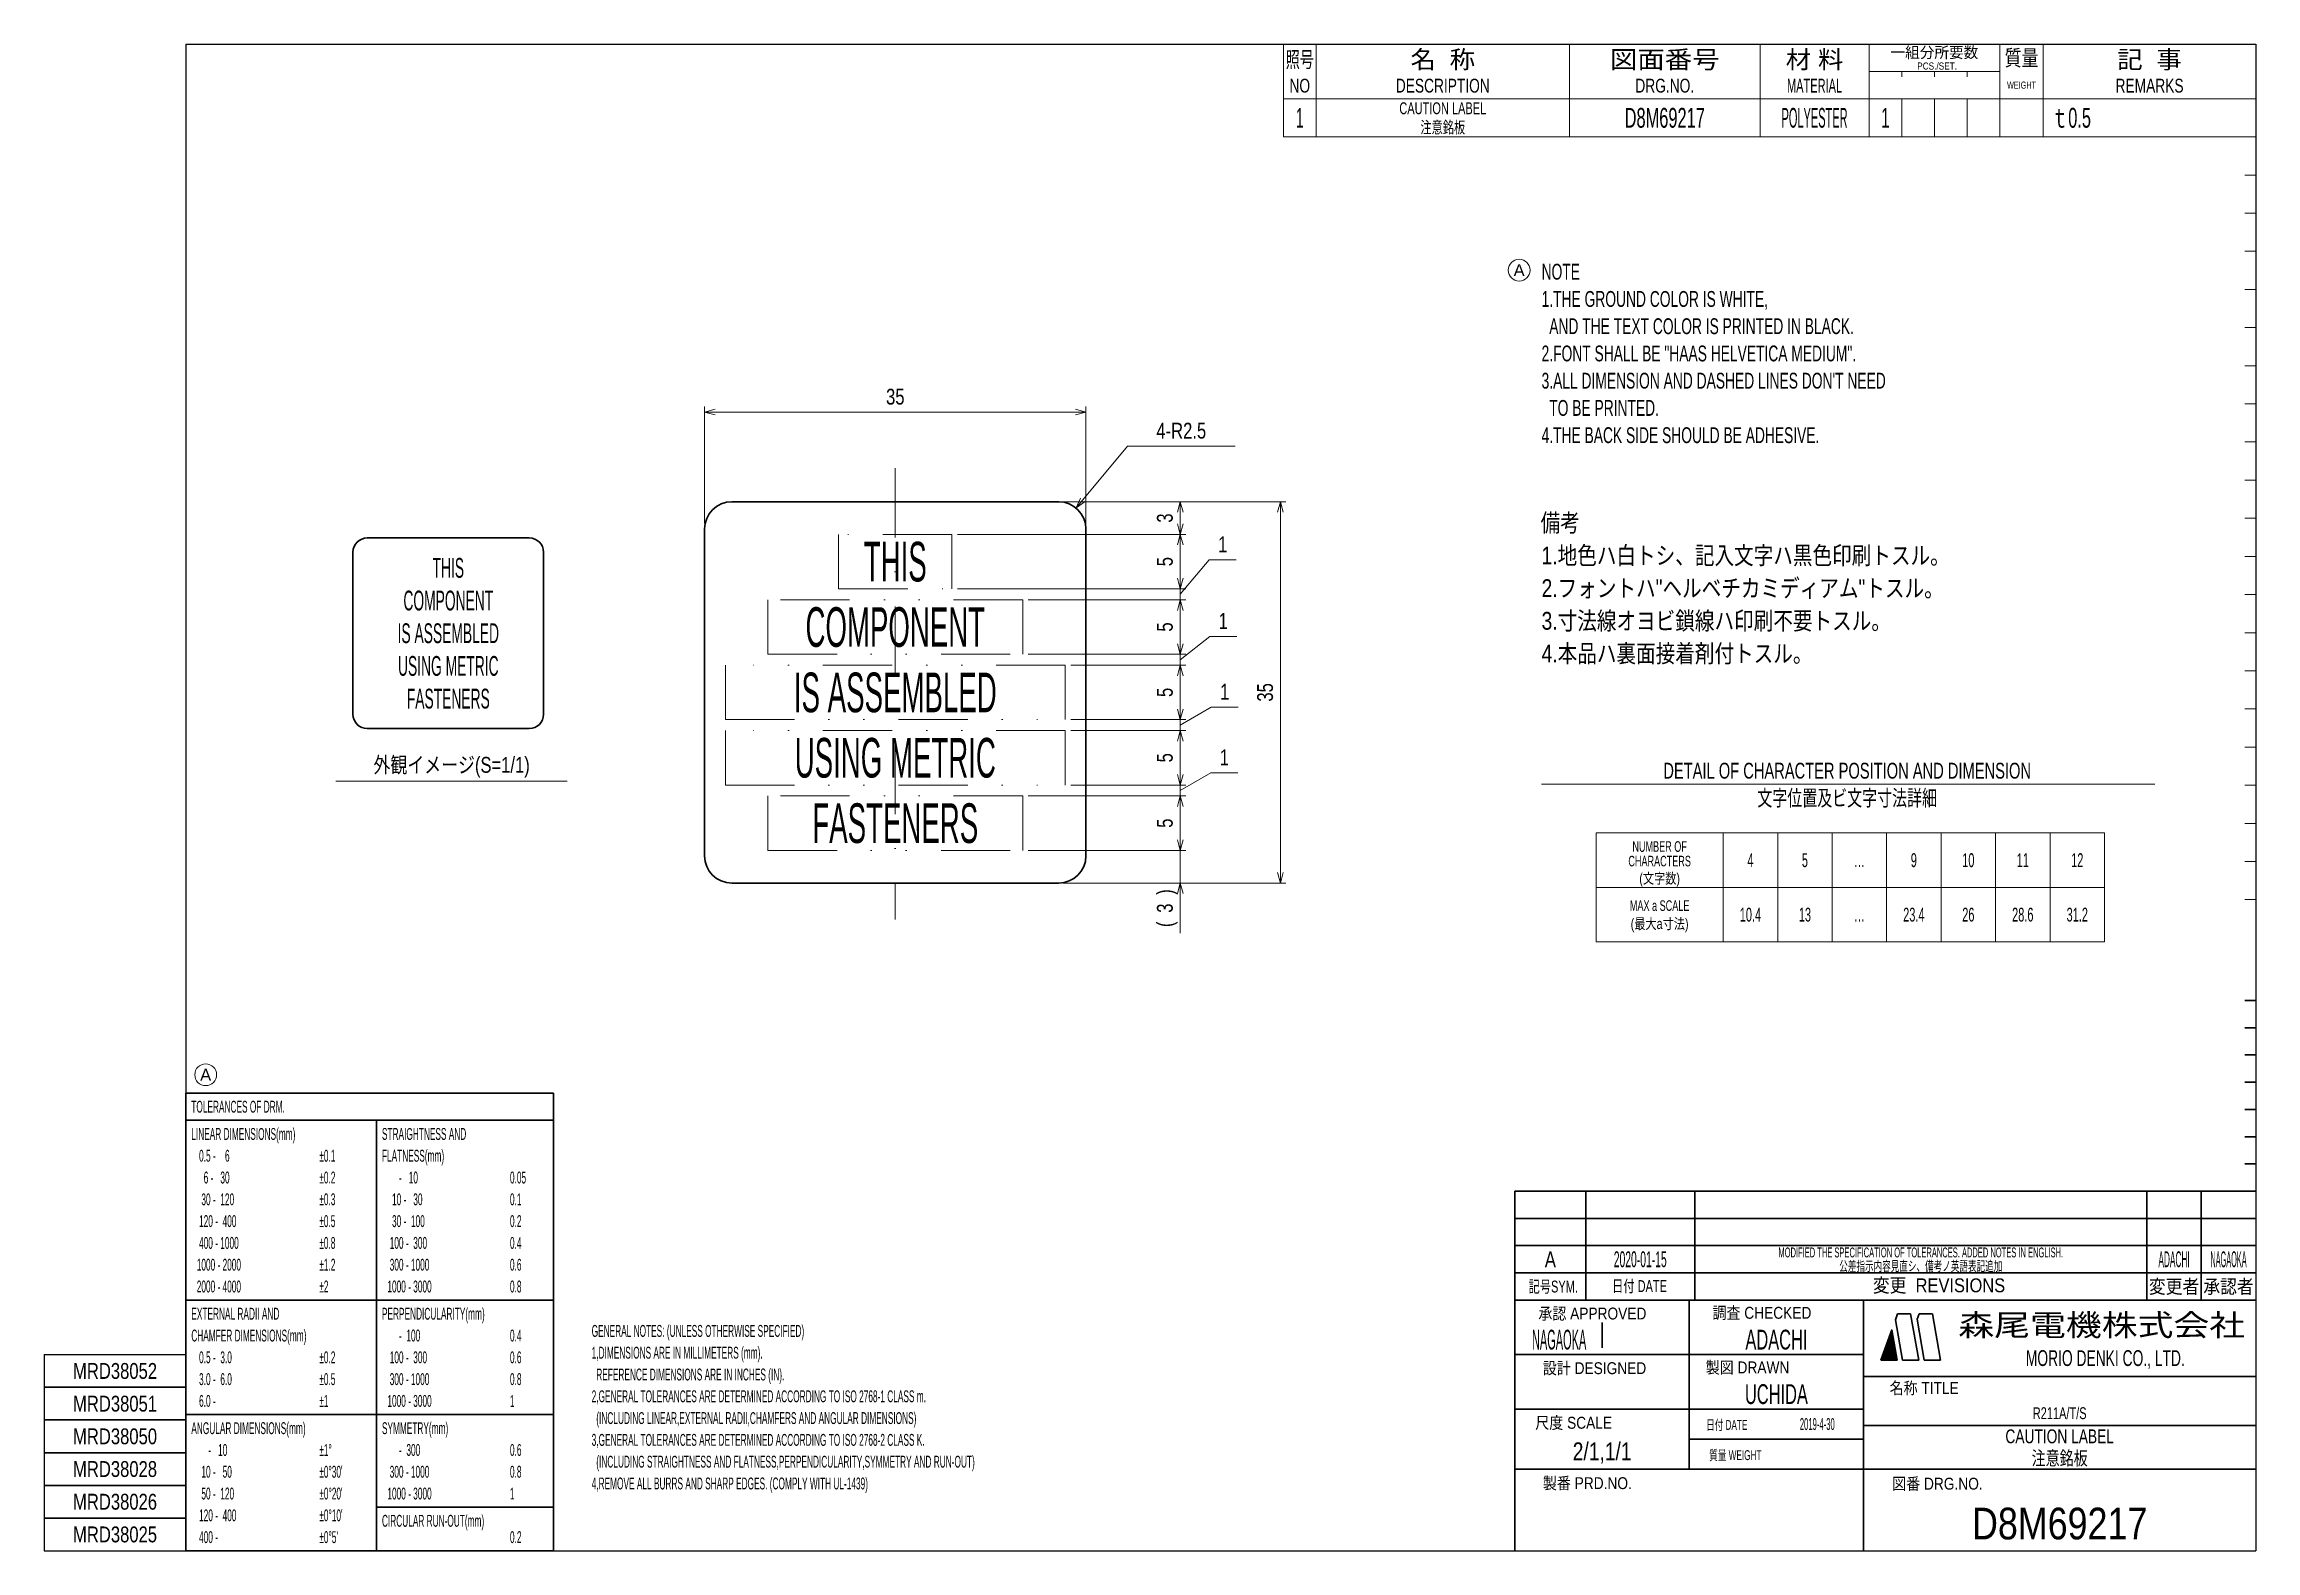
# Model space of a CAD drawing. Header units: millimetres. Extents: x 7 to 413, y 10 to 287.
import ezdxf
from ezdxf.enums import TextEntityAlignment as Align

# ---------------------------------------------------------------- set-up
doc = ezdxf.new("R2010")
doc.units = ezdxf.units.MM
doc.linetypes.add('DASHDOT', pattern=[25.3, 12.7, -6.3, 0, -6.3])
doc.linetypes.add('DIVIDE', pattern=[31.6, 12.7, -6.3, 0, -6.3, 0, -6.3])
for name, color, linetype in [('GR01_02', 7, 'Continuous'), ('GR01_03', 7, 'Continuous'), ('図面枠D8M', 7, 'Continuous'), ('表題、部品表', 7, 'Continuous'), ('表題、部品表_01', 7, 'Continuous'), ('表題、部品表_02', 7, 'Continuous'), ('表題、部品表_03', 7, 'Continuous'), ('表題、部品表_訂正', 7, 'Continuous')]:
    doc.layers.add(name, color=color, linetype=linetype)
doc.styles.add('HG丸ｺﾞｼｯｸM-PRO', font='')
doc.styles.get('HG丸ｺﾞｼｯｸM-PRO').set_extended_font_data('HG丸ｺﾞｼｯｸM-PRO')

# ---------------------------------------------------------------- blocks, each defined once
blk = doc.blocks.new('BLKF024')
at = {"layer": '図面枠D8M', "color": 4, "linetype": 'Continuous', "lineweight": 13}
for p, q in [((344.778471, 46.998727), (346.524087, 48.744343)), ((344.8594, 47.221078), (346.502888, 48.864566)), ((344.940329, 47.443428), (346.48169, 48.984789)), ((345.021258, 47.665778), (346.460491, 49.105012)), ((345.102186, 47.888128), (346.439293, 49.225235)), ((345.183115, 48.110479), (346.418094, 49.345457)), ((345.264044, 48.332829), (346.396896, 49.46568)), ((345.344973, 48.555179), (346.375697, 49.585903)), ((345.425902, 48.777529), (346.354499, 49.706126)), ((345.506831, 48.999879), (346.3333, 49.826349)), ((345.58776, 49.22223), (346.312102, 49.946572)), ((345.668689, 49.44458), (346.290903, 50.066794)), ((345.749617, 49.66693), (346.269705, 50.187017)), ((345.830546, 49.88928), (346.248506, 50.30724)), ((345.911475, 50.111631), (346.227307, 50.427463)), ((345.992404, 50.333981), (346.206109, 50.547686)), ((346.073333, 50.556331), (346.18491, 50.667909)), ((346.154262, 50.778681), (346.163712, 50.788131)), ((344.157871, 45.246757), (346.693675, 47.782561)), ((344.211969, 45.442276), (346.672477, 47.902784)), ((344.292898, 45.664626), (346.651278, 48.023006)), ((344.299292, 45.246757), (346.714874, 47.662338)), ((344.373827, 45.886976), (346.63008, 48.143229)), ((344.440714, 45.246757), (346.736072, 47.542115)), ((344.454756, 46.109327), (346.608881, 48.263452)), ((344.535684, 46.331677), (346.587682, 48.383675)), ((344.582135, 45.246757), (346.757271, 47.421892)), ((344.616613, 46.554027), (346.566484, 48.503898)), ((344.697542, 46.776377), (346.545285, 48.624121)), ((344.723556, 45.246757), (346.778469, 47.301669)), ((344.864978, 45.246757), (346.799668, 47.181447)), ((345.006399, 45.246757), (346.820866, 47.061224)), ((345.147821, 45.246757), (346.842065, 46.941001)), ((345.289242, 45.246757), (346.863263, 46.820778)), ((345.430663, 45.246757), (346.884462, 46.700555)), ((345.572085, 45.246757), (346.90566, 46.580332)), ((345.713506, 45.246757), (346.926859, 46.46011)), ((345.854927, 45.246757), (346.948057, 46.339887)), ((345.996349, 45.246757), (346.969256, 46.219664)), ((346.13777, 45.246757), (346.990455, 46.099441)), ((346.279191, 45.246757), (347.011653, 45.979218)), ((346.420613, 45.246757), (347.032852, 45.858995)), ((346.562034, 45.246757), (347.05405, 45.738773)), ((346.703455, 45.246757), (347.075249, 45.61855)), ((346.844877, 45.246757), (347.096447, 45.498327)), ((346.986298, 45.246757), (347.117646, 45.378104)), ((347.12772, 45.246757), (347.138844, 45.257881))]:
    blk.add_line(p, q, dxfattribs=at)
blk = doc.blocks.new('BLKF023')
at = {"layer": '図面枠D8M', "color": 2, "linetype": 'Continuous', "lineweight": 25}
for p, q in [((33, 286.75), (413, 286.75)), ((33, 286.75), (33, 10.25)), ((413, 286.75), (413, 10.25)), ((7, 46.25), (7, 10.25)), ((7, 46.25), (33, 46.25)), ((7, 10.25), (413, 10.25))]:
    blk.add_line(p, q, dxfattribs=at)
at = {"layer": '図面枠D8M', "color": 4, "linetype": 'Continuous', "lineweight": 13}
for p, q in [((413, 269.75), (411, 269.75)), ((413, 262.75), (411, 262.75)), ((413, 255.75), (411, 255.75)), ((413, 248.75), (411, 248.75)), ((413, 241.75), (411, 241.75)), ((413, 234.75), (411, 234.75)), ((413, 227.75), (411, 227.75)), ((413, 220.75), (411, 220.75)), ((413, 213.75), (411, 213.75)), ((413, 206.75), (411, 206.75)), ((413, 199.75), (411, 199.75)), ((413, 192.75), (411, 192.75)), ((413, 185.75), (411, 185.75)), ((413, 178.75), (411, 178.75)), ((413, 171.75), (411, 171.75)), ((413, 164.75), (411, 164.75)), ((413, 157.75), (411, 157.75)), ((413, 150.75), (411, 150.75)), ((413, 143.75), (411, 143.75)), ((413, 136.75), (411, 136.75)), ((411, 129.75), (413, 129.75))]:
    blk.add_line(p, q, dxfattribs=at)
at = {"layer": '図面枠D8M', "color": 3, "linetype": 'Continuous', "lineweight": 35}
for p, q in [((413, 111.25), (411, 111.25)), ((413, 106.25), (411, 106.25)), ((413, 101.25), (411, 101.25)), ((413, 96.25), (411, 96.25)), ((413, 91.25), (411, 91.25)), ((413, 86.25), (411, 86.25)), ((413, 81.25), (411, 81.25)), ((277, 76.25), (413, 76.25)), ((277, 76.25), (277, 10.25)), ((290, 76.25), (290, 56.25)), ((310, 76.25), (310, 56.25)), ((393, 76.25), (393, 56.25)), ((403, 76.25), (403, 56.25)), ((277, 71.25), (413, 71.25)), ((277, 66.25), (413, 66.25)), ((277, 61.25), (413, 61.25)), ((277, 56.25), (413, 56.25)), ((309, 56.25), (309, 25.25)), ((341, 56.25), (341, 10.25)), ((346.84, 52.65), (347.23, 53.75)), ((347.23, 53.75), (349.64, 53.75)), ((351.14, 45.25), (349.64, 53.75)), ((351.18, 53.75), (350.82, 52.76)), ((351.18, 53.75), (353.64, 53.75)), ((355.14, 45.25), (353.64, 53.75)), ((293, 52.17), (293, 47.48)), ((344.14, 45.25), (346.16, 50.8)), ((347.14, 45.25), (346.16, 50.8)), ((348.14, 45.25), (346.84, 52.65)), ((352.14, 45.25), (350.82, 52.76)), ((277, 46.25), (341, 46.25)), ((344.14, 45.25), (347.14, 45.25)), ((348.14, 45.25), (351.14, 45.25)), ((352.14, 45.25), (355.14, 45.25)), ((341, 42.25), (413, 42.25)), ((7, 40.25), (33, 40.25)), ((7, 34.25), (33, 34.25)), ((277, 36.25), (341, 36.25)), ((341, 33.25), (413, 33.25)), ((309, 30.75), (341, 30.75)), ((7, 28.25), (33, 28.25)), ((277, 25.25), (413, 25.25)), ((7, 22.25), (33, 22.25)), ((33, 16.25), (7, 16.25))]:
    blk.add_line(p, q, dxfattribs=at)
at = {"layer": '図面枠D8M', "color": 4, "linetype": 'Continuous', "lineweight": 13}
blk.add_blockref('BLKF024', (0, 0), dxfattribs=at)
at = {"layer": '図面枠D8M', "color": 4, "linetype": 'Continuous', "lineweight": 13, "style": 'HG丸ｺﾞｼｯｸM-PRO'}
for s, height, width, p in [('記号SYM.', 2.182, 0.69227, (284.03, 58.74)), ('日付 DATE', 2.182, 0.692507, (299.87, 58.83)), ('変更  REVISIONS', 2.5455, 0.887352, (354.85, 58.97)), ('変更者', 2.545, 0.887717, (398, 58.75)), ('承認者', 2.545, 0.887717, (408, 58.75)), ('承認 APPROVED', 2.1818, 0.863151, (291.21, 53.79)), ('調査 CHECKED', 2.182, 0.863174, (322.34, 53.92)), ('設計 DESIGNED', 2.1818, 0.862613, (291.61, 43.76)), ('製図 DRAWN', 2.182, 0.863099, (319.7, 43.9)), ('名称 TITLE', 2.182, 0.862489, (352.13, 40.11)), ('尺度 SCALE', 2.182, 0.862581, (287.78, 33.74)), ('日付 DATE', 1.818, 0.618255, (315.88, 33.34)), ('質量 WEIGHT', 1.818, 0.618812, (317.46, 27.8)), ('製番 PRD.NO.', 2.182, 0.863299, (290.29, 22.66)), ('図番 DRG.NO.', 2.182, 0.863083, (354.56, 22.56))]:
    blk.add_text(s, height=height, dxfattribs=dict(at, width=width)).set_placement(p, align=Align.MIDDLE_CENTER)
at = {"layer": '図面枠D8M', "color": 2, "linetype": 'Continuous', "lineweight": 25, "style": 'HG丸ｺﾞｼｯｸM-PRO', "width": 1.206081}
blk.add_text('森尾電機株式会社', height=4, dxfattribs=at).set_placement((384.72, 51.68), align=Align.MIDDLE_CENTER)
at = {"layer": '図面枠D8M', "color": 3, "linetype": 'Continuous', "lineweight": 35, "style": 'HG丸ｺﾞｼｯｸM-PRO', "width": 0.652197}
blk.add_text('MORIO DENKI CO., LTD.', height=2.9091, dxfattribs=at).set_placement((385.38, 45.61), align=Align.MIDDLE_CENTER)
blk = doc.blocks.new('BLKF025')
at = {"layer": '図面枠D8M', "color": 3, "linetype": 'Continuous', "lineweight": 35, "style": 'HG丸ｺﾞｼｯｸM-PRO'}
for s, height, width, p in [('A', 2.91, 0.782973, (283.5, 63.75)), ('2020-01-15', 2.909, 0.488281, (300, 63.75)), ('MODIFIED THE SPECIFICATION OF TOLERANCES. ADDED NOTES IN ENGLISH.', 1.8182, 0.497789, (351.5, 65)), ('ADACHI', 2.909, 0.39045, (398, 63.75)), ('NAGAOKA', 2.909, 0.334453, (408, 63.75)), ('NAGAOKA', 3.636, 0.414524, (285.11, 49)), ('ADACHI', 3.636, 0.619335, (325, 49)), ('UCHIDA', 3.636, 0.61989, (325, 39)), ('R211A/T/S', 2.182, 0.692242, (377, 35.5)), ('2019-4-30', 2.182, 0.482367, (332.5, 33.5)), ('CAUTION LABEL', 2.5455, 0.741899, (377, 31.25)), ('2/1,1/1', 3.273, 0.806298, (293, 28.5)), ('D8M69217', 5.818, 0.845432, (377, 15.25))]:
    blk.add_text(s, height=height, dxfattribs=dict(at, width=width)).set_placement(p, align=Align.MIDDLE_CENTER)
blk = doc.blocks.new('BLKF026')
at = {"layer": 'GR01_03', "color": 3, "linetype": 'Continuous', "lineweight": 35}
for p, q in [((133.24, 202.79), (193.24, 202.79)), ((128.24, 137.79), (128.24, 197.79)), ((198.24, 197.79), (198.24, 137.79)), ((193.24, 132.79), (133.24, 132.79))]:
    blk.add_line(p, q, dxfattribs=at)
for centre, start, end in [((133.24, 197.79), 90, 180), ((193.24, 197.79), 0, 90), ((133.24, 137.79), 180, 270), ((193.24, 137.79), 270, 0)]:
    blk.add_arc(centre, 5, start, end, dxfattribs=at)
at = {"layer": 'GR01_03', "color": 3, "linetype": 'Continuous', "lineweight": 35, "style": 'HG丸ｺﾞｼｯｸM-PRO'}
for s, height, width, p in [('THIS', 7.273, 0.521224, (163.24, 191.79)), ('COMPONENT', 7.273, 0.52146, (163.24, 179.79)), ('IS ASSEMBLED', 7.2727, 0.522042, (163.24, 167.79)), ('USING METRIC', 7.2727, 0.52176, (163.24, 155.79)), ('FASTENERS', 7.273, 0.52182, (163.24, 143.79))]:
    blk.add_text(s, height=height, dxfattribs=dict(at, width=width)).set_placement(p, align=Align.MIDDLE_CENTER)
blk = doc.blocks.new('BLKF027')
at = {"layer": 'GR01_02', "color": 4, "linetype": 'DIVIDE', "lineweight": 13}
for p, q in [((173.64, 196.79), (152.84, 196.79)), ((152.84, 196.79), (152.84, 186.79)), ((173.64, 186.79), (173.64, 196.79)), ((152.84, 186.79), (173.64, 186.79))]:
    blk.add_line(p, q, dxfattribs=at)
blk = doc.blocks.new('BLKF028')
at = {"layer": 'GR01_02', "color": 4, "linetype": 'DIVIDE', "lineweight": 13}
for p, q in [((186.64, 184.79), (139.84, 184.79)), ((139.84, 184.79), (139.84, 174.79)), ((186.64, 174.79), (186.64, 184.79)), ((139.84, 174.79), (186.64, 174.79))]:
    blk.add_line(p, q, dxfattribs=at)
blk = doc.blocks.new('BLKF029')
at = {"layer": 'GR01_02', "color": 4, "linetype": 'DIVIDE', "lineweight": 13}
for p, q in [((194.44, 172.79), (132.04, 172.79)), ((132.04, 172.79), (132.04, 162.79)), ((194.44, 162.79), (194.44, 172.79)), ((132.04, 162.79), (194.44, 162.79))]:
    blk.add_line(p, q, dxfattribs=at)
blk = doc.blocks.new('BLKF030')
at = {"layer": 'GR01_02', "color": 4, "linetype": 'DIVIDE', "lineweight": 13}
for p, q in [((194.44, 160.79), (132.04, 160.79)), ((132.04, 160.79), (132.04, 150.79)), ((194.44, 150.79), (194.44, 160.79)), ((132.04, 150.79), (194.44, 150.79))]:
    blk.add_line(p, q, dxfattribs=at)
blk = doc.blocks.new('BLKF031')
at = {"layer": 'GR01_02', "color": 4, "linetype": 'DIVIDE', "lineweight": 13}
for p, q in [((186.64, 148.79), (139.84, 148.79)), ((139.84, 148.79), (139.84, 138.79)), ((186.64, 138.79), (186.64, 148.79)), ((139.84, 138.79), (186.64, 138.79))]:
    blk.add_line(p, q, dxfattribs=at)
blk = doc.blocks.new('FXTIP_ARROW_S')
at = {"color": 0, "linetype": 'Continuous', "lineweight": -2}
for q in [(-1, 0), (-0.97, 0.26), (-0.97, -0.26)]:
    blk.add_line((0, 0), q, dxfattribs=at)
blk = doc.blocks.new('FXTIP_ARROW_E')
at = {"color": 0, "linetype": 'Continuous', "lineweight": -2}
for q in [(-1, 0), (-0.97, 0.26), (-0.97, -0.26)]:
    blk.add_line((0, 0), q, dxfattribs=at)
blk = doc.blocks.new('BLKF032')
at = {"layer": '表題、部品表', "color": 4, "linetype": 'Continuous', "lineweight": 13}
for p, q in [((291.9, 142), (385.23, 142)), ((291.9, 142), (291.9, 122)), ((315.23, 142), (315.23, 122)), ((325.23, 142), (325.23, 122)), ((335.23, 142), (335.23, 122)), ((345.23, 142), (345.23, 122)), ((355.23, 142), (355.23, 122)), ((365.23, 142), (365.23, 122)), ((375.23, 142), (375.23, 122)), ((385.23, 142), (385.23, 122)), ((291.9, 132), (385.23, 132)), ((291.9, 122), (385.23, 122))]:
    blk.add_line(p, q, dxfattribs=at)
at = {"layer": '表題、部品表', "color": 3, "linetype": 'Continuous', "lineweight": 35, "style": 'HG丸ｺﾞｼｯｸM-PRO'}
for s, height, width, p in [('NUMBER OF', 1.939, 0.642891, (303.56, 139.5)), ('CHARACTERS', 1.939, 0.64312, (303.56, 136.83)), ('(文字数)', 1.939, 0.773087, (303.56, 133.66)), ('MAX a SCALE', 1.9394, 0.643107, (303.56, 128.66)), ('(最大a寸法)', 1.939, 0.772847, (303.56, 125.33))]:
    blk.add_text(s, height=height, rotation=360, dxfattribs=dict(at, width=width)).set_placement(p, align=Align.MIDDLE_CENTER)
blk = doc.blocks.new('BLKF034')
at = {"layer": '表題、部品表', "color": 4, "linetype": 'Continuous', "lineweight": 13}
for p, q in [((234.5, 286.75), (234.5, 276.75)), ((234.5, 286.75), (413, 286.75)), ((240.5, 286.75), (240.5, 276.75)), ((287, 286.75), (287, 276.75)), ((322, 286.75), (322, 276.75)), ((342, 286.75), (342, 276.75)), ((366, 286.75), (366, 276.75)), ((374, 286.75), (374, 276.75)), ((413, 286.75), (413, 276.75)), ((342, 281.75), (366, 281.75)), ((348, 280.75), (348, 281.75)), ((354, 281.75), (354, 280.75)), ((360, 281.75), (360, 280.75)), ((234.5, 276.75), (413, 276.75))]:
    blk.add_line(p, q, dxfattribs=at)
at = {"layer": '表題、部品表', "color": 3, "linetype": 'Continuous', "lineweight": 35, "style": 'HG丸ｺﾞｼｯｸM-PRO'}
for s, height, width, p in [('照号', 2.909, 0.651535, (237.5, 283.95)), ('名  称', 3.273, 1.042426, (263.75, 283.95)), ('図面番号', 3.273, 1.127518, (304.5, 283.95)), ('材 料', 3.273, 1.042439, (332, 283.95)), ('一組分所要数', 2.036, 0.966638, (354, 285.25)), ('質量', 2.909, 0.781842, (370, 284.25)), ('記  事', 3.273, 1.042426, (393.5, 283.95)), ('NO', 2.545, 0.740841, (237.5, 279.15)), ('DESCRIPTION', 2.5455, 0.741365, (263.75, 279.15)), ('DRG.NO.', 2.545, 0.741189, (304.5, 279.15)), ('MATERIAL', 2.545, 0.594756, (332, 279.15)), ('PCS./SET.', 1.309, 0.862935, (354.5, 282.75)), ('REMARKS', 2.545, 0.742803, (393.5, 279.15)), ('WEIGHT', 1.309, 0.635507, (370, 279.25))]:
    blk.add_text(s, height=height, dxfattribs=dict(at, width=width)).set_placement(p, align=Align.MIDDLE_CENTER)
blk = doc.blocks.new('BLKF033')
at = {"layer": '表題、部品表', "color": 3, "linetype": 'Continuous', "lineweight": 13}
blk.add_blockref('BLKF034', (0, 0), dxfattribs=at)
blk = doc.blocks.new('BLKF035')
at = {"layer": '表題、部品表_02', "color": 4, "linetype": 'Continuous', "lineweight": 13}
for p, q in [((234.5, 276.75), (234.5, 269.75)), ((234.5, 276.75), (413, 276.75)), ((240.5, 276.75), (240.5, 269.75)), ((287, 276.75), (287, 269.75)), ((322, 276.75), (322, 269.75)), ((342, 276.75), (342, 269.75)), ((348, 276.75), (348, 269.75)), ((354, 276.75), (354, 269.75)), ((360, 269.75), (360, 276.75)), ((366, 276.75), (366, 269.75)), ((374, 276.75), (374, 269.75)), ((413, 276.75), (413, 269.75)), ((234.5, 269.75), (413, 269.75))]:
    blk.add_line(p, q, dxfattribs=at)
blk = doc.blocks.new('BLKF037')
at = {"layer": '表題、部品表', "color": 3, "linetype": 'Continuous', "lineweight": 35}
for p, q in [((66.3, 196.15), (96.05, 196.15)), ((63.68, 163.77), (63.68, 193.52)), ((98.68, 193.52), (98.68, 163.77)), ((96.05, 161.15), (66.3, 161.15))]:
    blk.add_line(p, q, dxfattribs=at)
for centre, start, end in [((66.3, 193.52), 90, 180), ((96.05, 193.52), 360, 90), ((66.3, 163.77), 180, 270), ((96.05, 163.77), 270, 0)]:
    blk.add_arc(centre, 2.62, start, end, dxfattribs=at)
at = {"layer": '表題、部品表', "color": 3, "linetype": 'Continuous', "lineweight": 35, "style": 'HG丸ｺﾞｼｯｸM-PRO'}
for s, height, width, p in [('THIS', 3.636, 0.521224, (81.18, 190.65)), ('COMPONENT', 3.636, 0.52146, (81.18, 184.65)), ('IS ASSEMBLED', 3.6364, 0.522042, (81.18, 178.65)), ('USING METRIC', 3.6364, 0.52176, (81.18, 172.65)), ('FASTENERS', 3.636, 0.52182, (81.18, 166.65))]:
    blk.add_text(s, height=height, dxfattribs=dict(at, width=width)).set_placement(p, align=Align.MIDDLE_CENTER)
blk = doc.blocks.new('BLKF038')
at = {"layer": '図面枠D8M', "color": 3, "linetype": 'Continuous', "lineweight": 35}
for p, q in [((33, 94.25), (100.5, 94.25)), ((33, 94.25), (33, 10.25)), ((100.5, 10.25), (100.5, 94.25)), ((33, 89.25), (100.5, 89.25)), ((68, 10.25), (68, 89.25)), ((33, 56.25), (68, 56.25)), ((68, 56.25), (100.5, 56.25)), ((33, 35.25), (68, 35.25)), ((68, 35.25), (100.5, 35.25)), ((68, 18.25), (100.5, 18.25)), ((33, 10.25), (100.5, 10.25))]:
    blk.add_line(p, q, dxfattribs=at)
at = {"layer": '図面枠D8M', "color": 4, "linetype": 'Continuous', "lineweight": 13, "style": 'HG丸ｺﾞｼｯｸM-PRO'}
for s, height, width, p in [('TOLERANCES OF DRM.', 2.1818, 0.522208, (34, 91.75)), ('LINEAR DIMENSIONS(mm)', 2.1818, 0.521664, (34, 86.75)), ('STRAIGHTNESS AND', 2.1818, 0.521949, (69, 86.75)), (' 0.5 -    6', 2.1818, 0.524049, (35, 82.75)), ('±0.1', 2.182, 0.52198, (57.5, 82.75)), ('FLATNESS(mm)', 2.1818, 0.521994, (69, 82.75)), ('   6 -   30', 2.1818, 0.52397, (35, 78.75)), ('±0.2', 2.182, 0.52198, (57.5, 78.75)), ('     -   10', 2.1818, 0.524651, (70, 78.75)), ('0.05', 2.182, 0.52205, (92.5, 78.75)), ('  30 -  120', 2.1818, 0.522893, (35, 74.75)), ('±0.3', 2.182, 0.52198, (57.5, 74.75)), ('  10 -   30', 2.1818, 0.523391, (70, 74.75)), ('0.1', 2.182, 0.522424, (92.5, 74.75)), (' 120 -  400', 2.1818, 0.52246, (35, 70.75)), ('±0.5', 2.182, 0.52198, (57.5, 70.75)), ('  30 -  100', 2.1818, 0.522893, (70, 70.75)), ('0.2', 2.182, 0.522424, (92.5, 70.75)), (' 400 - 1000', 2.1818, 0.52208, (35, 66.75)), ('±0.8', 2.182, 0.52198, (57.5, 66.75)), (' 100 -  300', 2.1818, 0.52246, (70, 66.75)), ('0.4', 2.182, 0.522424, (92.5, 66.75)), ('1000 - 2000', 2.1818, 0.521744, (35, 62.75)), ('±1.2', 2.182, 0.52198, (57.5, 62.75)), (' 300 - 1000', 2.1818, 0.52208, (70, 62.75)), ('0.6', 2.182, 0.522424, (92.5, 62.75)), ('2000 - 4000', 2.1818, 0.521744, (35, 58.75)), ('±2', 2.182, 0.521216, (57.5, 58.75)), ('1000 - 3000', 2.1818, 0.521744, (70, 58.75)), ('0.8', 2.182, 0.522424, (92.5, 58.75)), ('EXTERNAL RADII AND', 2.1818, 0.522426, (34, 53.75)), ('PERPENDICULARITY(mm)', 2.1818, 0.521822, (69, 53.75)), ('CHAMFER DIMENSIONS(mm)', 2.1818, 0.521615, (34, 49.75)), ('     -  100', 2.1818, 0.52397, (70, 49.75)), ('0.4', 2.182, 0.522424, (92.5, 49.75)), (' 0.5 -  3.0', 2.1818, 0.523514, (35, 45.75)), ('±0.2', 2.182, 0.52198, (57.5, 45.75)), (' 100 -  300', 2.1818, 0.52246, (70, 45.75)), ('0.6', 2.182, 0.522424, (92.5, 45.75)), (' 3.0 -  6.0', 2.1818, 0.523514, (35, 41.75)), ('±0.5', 2.182, 0.52198, (57.5, 41.75)), (' 300 - 1000', 2.1818, 0.52208, (70, 41.75)), ('0.8', 2.182, 0.522424, (92.5, 41.75)), (' 6.0 -', 2.182, 0.523279, (35, 37.75)), ('±1', 2.182, 0.521216, (57.5, 37.75)), ('1000 - 3000', 2.1818, 0.521744, (70, 37.75)), ('1', 2.18, 0.521199, (92.5, 37.75)), ('ANGULAR DIMENSIONS(mm)', 2.1818, 0.521887, (34, 32.75)), ('SYMMETRY(mm)', 2.1818, 0.521222, (69, 32.75)), ('     -   10', 2.1818, 0.524651, (35, 28.75)), ('±1°', 2.182, 0.52122, (57.5, 28.75)), ('     -  300', 2.1818, 0.52397, (70, 28.75)), ('0.6', 2.182, 0.522424, (92.5, 28.75)), ('  10 -   50', 2.1818, 0.523391, (35, 24.75)), ("±0°30'", 2.182, 0.521679, (57.5, 24.75)), (' 300 - 1000', 2.1818, 0.52208, (70, 24.75)), ('0.8', 2.182, 0.522424, (92.5, 24.75)), ('  50 -  120', 2.1818, 0.522893, (35, 20.75)), ("±0°20'", 2.182, 0.521679, (57.5, 20.75)), ('1000 - 3000', 2.1818, 0.521744, (70, 20.75)), ('1', 2.18, 0.521199, (92.5, 20.75)), (' 120 -  400', 2.1818, 0.52246, (35, 16.75)), ("±0°10'", 2.182, 0.521679, (57.5, 16.75)), ('CIRCULAR RUN-OUT(mm)', 2.1818, 0.521639, (69, 15.75)), (' 400 -', 2.182, 0.52234, (35, 12.75)), ("±0°5'", 2.182, 0.521776, (57.5, 12.75)), ('0.2', 2.182, 0.522424, (92.5, 12.75))]:
    blk.add_text(s, height=height, dxfattribs=dict(at, width=width)).set_placement(p, align=Align.MIDDLE_LEFT)
blk = doc.blocks.new('BLKF039')
at = {"layer": '表題、部品表_訂正', "color": 4, "linetype": 'Continuous', "lineweight": 13}
blk.add_circle((36.64, 97.62), 2, dxfattribs=at)
at = {"layer": '表題、部品表_訂正', "color": 4, "linetype": 'Continuous', "lineweight": 13, "style": 'HG丸ｺﾞｼｯｸM-PRO', "width": 1.042301}
blk.add_text('A', height=2.18, dxfattribs=at).set_placement((36.64, 97.62), align=Align.MIDDLE_CENTER)
blk = doc.blocks.new('BLKF040')
at = {"layer": '表題、部品表_訂正', "color": 4, "linetype": 'Continuous', "lineweight": 13}
blk.add_circle((277.77, 245.28), 2, dxfattribs=at)
at = {"layer": '表題、部品表_訂正', "color": 4, "linetype": 'Continuous', "lineweight": 13, "style": 'HG丸ｺﾞｼｯｸM-PRO', "width": 1.042301}
blk.add_text('A', height=2.18, dxfattribs=at).set_placement((277.77, 245.28), align=Align.MIDDLE_CENTER)

msp = doc.modelspace()

# ---------------------------------------------------------------- linework, layer by layer
at = {"layer": 'GR01_02', "color": 4, "linetype": 'Continuous', "lineweight": 13}
for p, q in [((128.24, 198.79), (128.24, 220.24)), ((128.24, 219.24), (198.24, 219.24)), ((198.24, 198.79), (198.24, 220.24)), ((196.43, 201.64), (205.86, 213)), ((205.86, 213), (225.62, 213)), ((194.24, 202.79), (216.55, 202.79)), ((215.55, 196.79), (215.55, 202.79)), ((174.64, 196.79), (216.55, 196.79)), ((215.55, 186.79), (215.55, 196.79)), ((215.55, 185.79), (220.88, 192.14)), ((220.88, 192.14), (225.84, 192.14)), ((174.64, 186.79), (216.55, 186.79)), ((215.55, 184.79), (215.55, 186.79)), ((187.64, 184.79), (216.55, 184.79)), ((215.55, 174.79), (215.55, 184.79)), ((187.64, 174.79), (216.55, 174.79)), ((215.55, 173.79), (220.97, 178.07)), ((215.55, 172.79), (215.55, 174.79)), ((220.97, 178.07), (225.93, 178.07)), ((195.44, 172.79), (216.55, 172.79)), ((215.55, 162.79), (215.55, 172.79)), ((195.44, 162.79), (216.55, 162.79)), ((215.55, 161.79), (221.25, 165.09)), ((215.55, 160.79), (215.55, 162.79)), ((221.25, 165.09), (226.21, 165.09)), ((195.44, 160.79), (216.55, 160.79)), ((215.55, 150.79), (215.55, 160.79)), ((195.44, 150.79), (216.55, 150.79)), ((215.55, 149.79), (221.16, 153.04)), ((215.55, 148.79), (215.55, 150.79)), ((221.16, 153.04), (226.12, 153.04)), ((187.64, 148.79), (216.55, 148.79)), ((215.55, 138.79), (215.55, 148.79)), ((187.64, 138.79), (216.55, 138.79)), ((215.55, 132.79), (215.55, 138.79)), ((193.99, 132.79), (216.55, 132.79)), ((215.55, 123.58), (215.55, 132.79))]:
    msp.add_line(p, q, dxfattribs=at)
at = {"layer": 'GR01_02', "color": 3, "linetype": 'Continuous', "lineweight": 13}
for p, q in [((194.24, 202.79), (234.95, 202.79)), ((233.95, 132.79), (233.95, 202.79)), ((194.24, 132.79), (234.95, 132.79))]:
    msp.add_line(p, q, dxfattribs=at)
at = {"layer": 'GR01_03', "color": 4, "linetype": 'DASHDOT', "lineweight": 13}
msp.add_line((163.24, 208.94), (163.24, 126.13), dxfattribs=at)
at = {"layer": '表題、部品表', "color": 4, "linetype": 'Continuous', "lineweight": 13}
for p, q in [((60.55, 151.49), (103.03, 151.49)), ((281.89, 150.92), (394.45, 150.92))]:
    msp.add_line(p, q, dxfattribs=at)

# ---------------------------------------------------------------- block references
at = {"layer": 'GR01_02', "color": 4, "linetype": 'Continuous', "lineweight": 13, "xscale": 2, "yscale": 2}
for name, p, rotation in [('FXTIP_ARROW_S', (128.24, 219.24), 180), ('FXTIP_ARROW_E', (198.24, 219.24), 360), ('FXTIP_ARROW_S', (196.43, 201.64), 230.3065941460303), ('FXTIP_ARROW_E', (215.55, 202.79), 90), ('FXTIP_ARROW_S', (215.55, 196.79), 270), ('FXTIP_ARROW_E', (215.55, 196.79), 90), ('FXTIP_ARROW_S', (215.55, 186.79), 270), ('FXTIP_ARROW_E', (215.55, 184.79), 90), ('FXTIP_ARROW_S', (215.55, 174.79), 270), ('FXTIP_ARROW_E', (215.55, 172.79), 90), ('FXTIP_ARROW_S', (215.55, 162.79), 270), ('FXTIP_ARROW_E', (215.55, 160.79), 90), ('FXTIP_ARROW_S', (215.55, 150.79), 270), ('FXTIP_ARROW_E', (215.55, 148.79), 90), ('FXTIP_ARROW_S', (215.55, 138.79), 270), ('FXTIP_ARROW_E', (215.55, 132.79), 90)]:
    msp.add_blockref(name, p, dxfattribs=dict(at, rotation=rotation))
at = {"layer": 'GR01_02', "color": 3, "linetype": 'Continuous', "lineweight": 13, "xscale": 2, "yscale": 2}
for name, p, rotation in [('FXTIP_ARROW_E', (233.95, 202.79), 90), ('FXTIP_ARROW_S', (233.95, 132.79), 270)]:
    msp.add_blockref(name, p, dxfattribs=dict(at, rotation=rotation))
at = {"layer": 'GR01_02', "color": 4, "linetype": 'DIVIDE', "lineweight": 13}
for name in ['BLKF027', 'BLKF028', 'BLKF029', 'BLKF030', 'BLKF031']:
    msp.add_blockref(name, (0, 0), dxfattribs=at)
at = {"layer": 'GR01_03', "color": 3, "linetype": 'Continuous', "lineweight": 35}
msp.add_blockref('BLKF026', (0, 0), dxfattribs=at)
at = {"layer": '図面枠D8M', "color": 4, "linetype": 'Continuous', "lineweight": 35}
msp.add_blockref('BLKF023', (0, 0), dxfattribs=at)
at = {"layer": '図面枠D8M', "color": 4, "linetype": 'Continuous', "lineweight": 13}
msp.add_blockref('BLKF038', (0, 0), dxfattribs=at)
at = {"layer": '図面枠D8M', "color": 3, "linetype": 'Continuous', "lineweight": 35}
msp.add_blockref('BLKF025', (0, 0), dxfattribs=at)
at = {"layer": '表題、部品表', "color": 3, "linetype": 'Continuous', "lineweight": 13}
msp.add_blockref('BLKF033', (0, 0), dxfattribs=at)
at = {"layer": '表題、部品表', "color": 3, "linetype": 'Continuous', "lineweight": 35}
msp.add_blockref('BLKF037', (0, 0), dxfattribs=at)
at = {"layer": '表題、部品表', "color": 4, "linetype": 'Continuous', "lineweight": 13}
msp.add_blockref('BLKF032', (0, 0), dxfattribs=at)
at = {"layer": '表題、部品表_02', "color": 4, "linetype": 'Continuous', "lineweight": 13}
msp.add_blockref('BLKF035', (0, 0), dxfattribs=at)
at = {"layer": '表題、部品表_訂正', "color": 4, "linetype": 'Continuous', "lineweight": 13}
for name in ['BLKF040', 'BLKF039']:
    msp.add_blockref(name, (0, 0), dxfattribs=at)

# ---------------------------------------------------------------- texts
at = {"layer": 'GR01_02', "color": 3, "linetype": 'Continuous', "lineweight": 35, "style": 'HG丸ｺﾞｼｯｸM-PRO'}
for s, height, rotation, width, p in [('35', 2.909, 0, 0.784542, (163.24, 219.74)), ('3', 2.91, 90, 0.784542, (215.05, 199.79)), ('5', 2.91, 90, 0.784542, (215.05, 191.79)), ('5', 2.91, 90, 0.784542, (215.05, 179.79)), ('5', 2.91, 90, 0.784542, (215.05, 167.79)), ('35', 2.909, 90, 0.784542, (233.45, 167.79)), ('5', 2.91, 90, 0.784542, (215.05, 155.79)), ('5', 2.91, 90, 0.784542, (215.05, 143.79)), (')', 2.91, 90, 0.781868, (215.05, 131.15)), ('3', 2.91, 90, 0.784542, (215.05, 128.19)), ('(', 2.91, 90, 0.781868, (215.05, 125.23))]:
    msp.add_text(s, height=height, rotation=rotation, dxfattribs=dict(at, width=width)).set_placement(p, align=Align.BOTTOM_CENTER)
for s, height, width, p in [('4-R2.5', 2.909, 0.783631, (215.74, 213.5)), ('1', 2.91, 0.784542, (223.36, 192.64)), ('1', 2.91, 0.784542, (223.45, 178.57)), ('1', 2.91, 0.784542, (223.73, 165.59)), ('1', 2.91, 0.784542, (223.64, 153.54))]:
    msp.add_text(s, height=height, dxfattribs=dict(at, width=width)).set_placement(p, align=Align.BOTTOM_CENTER)
at = {"layer": '図面枠D8M', "color": 3, "linetype": 'Continuous', "lineweight": 35, "style": 'HG丸ｺﾞｼｯｸM-PRO'}
for s, height, width, p in [('公差指示内容見直シ、備考ノ英語表記追加', 1.8182, 0.618958, (351.5, 62.5)), ('MRD38052', 2.909, 0.783793, (20, 43.25)), ('MRD38051', 2.909, 0.783793, (20, 37.25)), ('MRD38050', 2.909, 0.783793, (20, 31.25)), ('注意銘板', 2.545, 0.741121, (377, 27.25)), ('MRD38028', 2.909, 0.783793, (20, 25.25)), ('MRD38026', 2.909, 0.783793, (20, 19.25)), ('MRD38025', 2.909, 0.783793, (20, 13.25))]:
    msp.add_text(s, height=height, dxfattribs=dict(at, width=width)).set_placement(p, align=Align.MIDDLE_CENTER)
for s, width, p in [('GENERAL NOTES: (UNLESS OTHERWISE SPECIFIED)', 0.52211, (107.5, 51.69)), ('1,DIMENSIONS ARE IN MILLIMETERS (mm).', 0.522052, (107.5, 47.69)), ('  REFERENCE DIMENSIONS ARE IN INCHES (IN).', 0.522009, (107.5, 43.69)), ('2,GENERAL TOLERANCES ARE DETERMINED ACCORDING TO ISO 2768-1 CLASS m.', 0.522186, (107.5, 39.69)), ('  (INCLUDING LINEAR,EXTERNAL RADII,CHAMFERS AND ANGULAR DIMENSIONS)', 0.522355, (107.5, 35.69)), ('3,GENERAL TOLERANCES ARE DETERMINED ACCORDING TO ISO 2768-2 CLASS K.', 0.52223, (107.5, 31.69)), ('  (INCLUDING STRAIGHTNESS AND FLATNESS,PERPENDICULARITY,SYMMETRY AND RUN-OUT)', 0.522087, (107.5, 27.69)), ('4,REMOVE ALL BURRS AND SHARP EDGES. (COMPLY WITH UL-1439)', 0.52235, (107.5, 23.69))]:
    msp.add_text(s, height=2.1818, dxfattribs=dict(at, width=width)).set_placement(p, align=Align.TOP_LEFT)
at = {"layer": '表題、部品表', "color": 3, "linetype": 'Continuous', "lineweight": 35, "style": 'HG丸ｺﾞｼｯｸM-PRO'}
for s, height, width, p in [('備考', 3.273, 0.806275, (285.31, 198.93)), ('外観イメージ(S=1/1)', 2.9091, 0.78219, (81.79, 154.49)), ('DETAIL OF CHARACTER POSITION AND DIMENSION', 2.9091, 0.69246, (337.99, 153.42)), ('文字位置及ビ文字寸法詳細', 2.9091, 0.692256, (337.99, 148.42)), ('4', 2.55, 0.592521, (320.23, 137)), ('5', 2.55, 0.592521, (330.23, 137)), ('9', 2.55, 0.592521, (350.23, 137)), ('10', 2.545, 0.592521, (360.23, 137)), ('11', 2.545, 0.592521, (370.23, 137)), ('12', 2.545, 0.592521, (380.23, 137)), ('…', 2.55, 0.594526, (340.23, 137)), ('10.4', 2.545, 0.592326, (320.23, 127)), ('13', 2.545, 0.592521, (330.23, 127)), ('…', 2.55, 0.594526, (340.23, 127)), ('23.4', 2.545, 0.592326, (350.23, 127)), ('26', 2.545, 0.592521, (360.23, 127)), ('28.6', 2.545, 0.592326, (370.23, 127)), ('31.2', 2.545, 0.592326, (380.23, 127))]:
    msp.add_text(s, height=height, dxfattribs=dict(at, width=width)).set_placement(p, align=Align.MIDDLE_CENTER)
for s, width, p in [('1.地色ハ白トシ、記入文字ハ黒色印刷トスル。', 0.806286, (281.89, 192.93)), ('2.フォントハ"ヘルベチカミディアム"トスル。', 0.806203, (281.89, 186.93)), ('3.寸法線オヨビ鎖線ハ印刷不要トスル。', 0.806288, (281.89, 180.93)), ('4.本品ハ裏面接着剤付トスル。', 0.806292, (281.89, 174.93))]:
    msp.add_text(s, height=3.2727, dxfattribs=dict(at, width=width)).set_placement(p, align=Align.MIDDLE_LEFT)
at = {"layer": '表題、部品表_01', "color": 3, "linetype": 'Continuous', "lineweight": 35, "style": 'HG丸ｺﾞｼｯｸM-PRO'}
for s, height, width, p in [('NOTE', 2.909, 0.651162, (281.89, 245)), ('1.THE GROUND COLOR IS WHITE,', 2.9091, 0.651828, (281.89, 240)), ('  AND THE TEXT COLOR IS PRINTED IN BLACK.', 2.9091, 0.651638, (281.89, 235)), ('2.FONT SHALL BE "HAAS HELVETICA MEDIUM".', 2.9091, 0.651802, (281.89, 230)), ("3.ALL DIMENSION AND DASHED LINES DON'T NEED", 2.9091, 0.651805, (281.89, 225)), ('  TO BE PRINTED.', 2.9091, 0.651416, (281.89, 220)), ('4.THE BACK SIDE SHOULD BE ADHESIVE.', 2.9091, 0.651629, (281.89, 215))]:
    msp.add_text(s, height=height, dxfattribs=dict(at, width=width)).set_placement(p, align=Align.MIDDLE_LEFT)
at = {"layer": '表題、部品表_03', "color": 3, "linetype": 'Continuous', "lineweight": 35, "style": 'HG丸ｺﾞｼｯｸM-PRO'}
for s, height, width, p in [('CAUTION LABEL', 2.1818, 0.692867, (263.75, 275)), ('1', 3.64, 0.521199, (237.5, 273.25)), ('注意銘板', 2.182, 0.692256, (263.75, 271.5)), ('D8M69217', 3.636, 0.619412, (304.5, 273.25)), ('POLYESTER', 3.636, 0.41533, (332, 273.25)), ('1', 3.64, 0.576062, (345, 273.25))]:
    msp.add_text(s, height=height, dxfattribs=dict(at, width=width)).set_placement(p, align=Align.MIDDLE_CENTER)
at = {"layer": '表題、部品表_03', "color": 3, "linetype": 'Continuous', "lineweight": 35, "style": 'HG丸ｺﾞｼｯｸM-PRO', "width": 0.618811}
msp.add_text('ｔ0.5', height=3.636, dxfattribs=at).set_placement((375.5, 273.25), align=Align.MIDDLE_LEFT)

doc.saveas('drawing.dxf')
